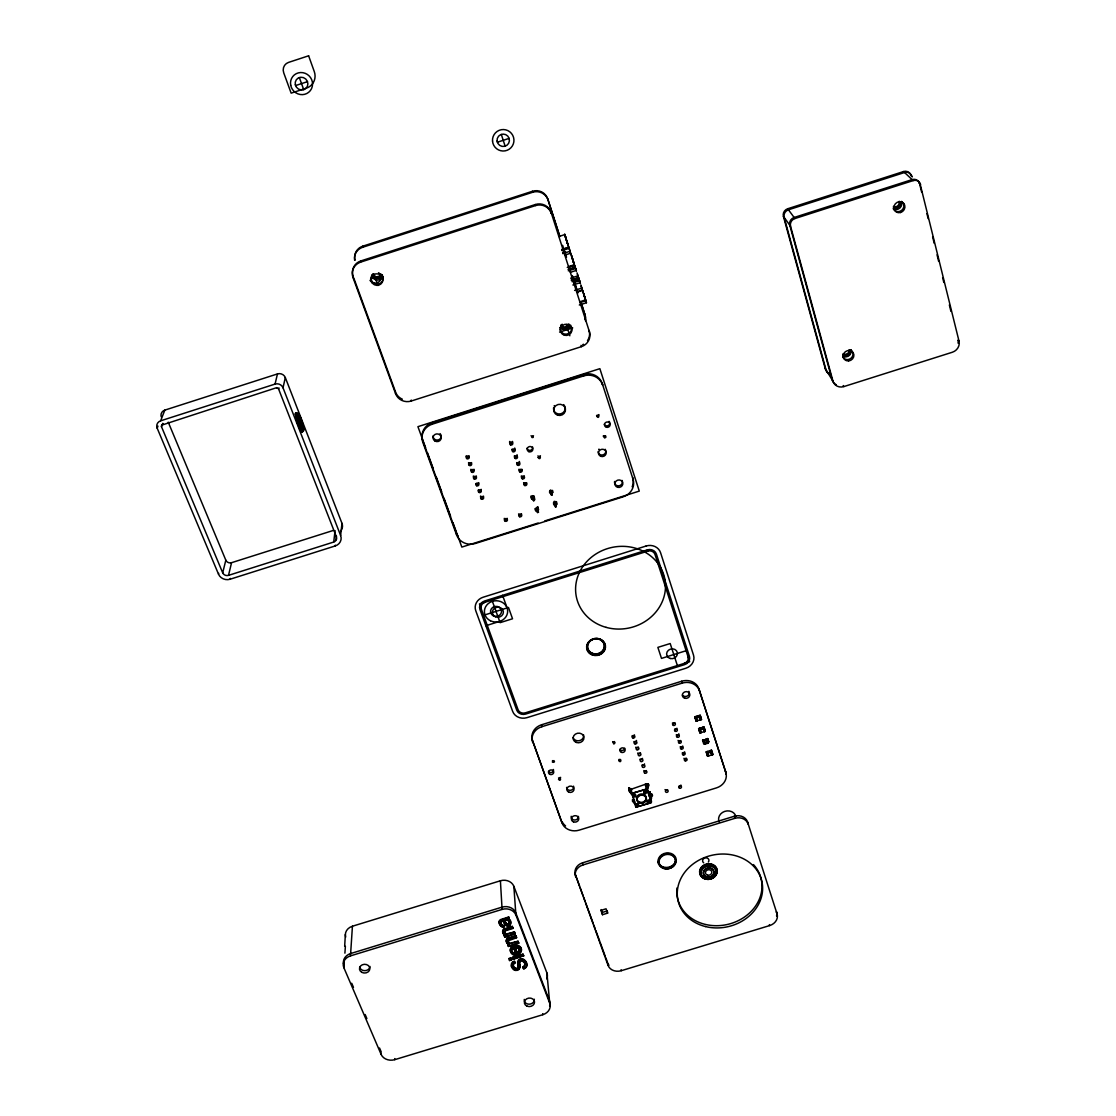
<?xml version="1.0" encoding="UTF-8"?>
<svg xmlns="http://www.w3.org/2000/svg" width="1116" height="1116" viewBox="0 0 1116 1116"><rect width="100%" height="100%" fill="white"/><g stroke="black" fill="none" stroke-linecap="round" stroke-linejoin="round"><path stroke-width="1.5" d="M650.14 792.974L650.781 798.763L651.493 798.163L650.475 794.132L651.019 795.764M630.456 789.5L645.69 784.185L650.377 797.131L650.475 794.257M422.811 442.313L422.825 440.792A15.108 14.243 1.4 0 1 432.241 422.699L583.403 374.516A15.122 14.382 -14 0 1 602.291 383.639L633.037 479.224A14.857 13.852 -14.1 0 1 623.146 496.829L475.346 543.478A14.829 13.727 -2.7 0 1 456.597 534.955L422.811 442.313A15.15 14.271 1.4 0 1 432.241 424.192L432.241 422.699M647.977 787.896L647.35 788.482L646.75 786.892L646.973 783.878L647.977 787.896L647.433 786.292M345.695 937.049A10.686 9.04 -0.8 0 1 352.433 926.224L500.4 880.775A10.672 9.151 -5.6 0 1 513.848 886.299L546.924 972.999L549.728 1003.214A10.7 8.942 -6.8 0 1 542.781 1014.709L394.771 1059.656L394.799 1058.568M298.99 418.988C301.125 430.12 303.413 423.201 298.99 418.988A9.068 1.521 71.6 0 0 295.642 414.734M587.504 340.603A12.262 11.802 -14.8 0 0 589.067 330.434L589.415 331.717A12.29 11.816 -14.8 0 1 581.338 346.685L411.218 401.035L411.246 400.058M554.415 504.432L554.945 503.469M394.771 1059.656A10.714 8.844 -2.6 0 1 381.142 1054.439L381.184 1053.365M517.88 967.739L517.95 967.056A18.177 15.317 -5.6 0 0 517.852 965.354L517.796 964.629M630.972 790.7L631.098 791.328C629.982 784.171 630.149 797.103 631.851 793.378L646.848 789.138L651.437 802.306L647.196 789.403M411.218 401.035A12.29 11.662 5.7 0 1 395.594 393.711L395.622 393.181M344.677 946.242L345.36 934.483M381.142 1054.439L343.868 967.712A10.951 9.207 -1 0 1 350.48 955.882L352.433 926.224M343.868 967.712L344.286 961.852M344.9 953.162L345.388 946.298M651.451 801.888L650.656 794.355M537.94 455.858L539.14 457.183L540.465 455.858M560.664 777.392L558.572 777.978M647.977 784.046L647.517 785.524L646.959 784.004M157.984 426.117L157.175 428.167L218.499 574.154A9.026 8.147 10.4 0 0 230.133 579.218L335.232 545.947A8.984 8.244 6.1 0 0 340.617 535.471L341.984 523.362L285.319 377.571A6.124 5.747 16.1 0 0 277.466 373.93L164.833 410.116A6.166 5.664 19.4 0 0 161.234 416.868M554.303 501.837L556.284 506.636L555.433 506.901L555.908 504.544L554.206 501.321M335.232 545.947L335.33 545.166M335.958 539.767L336.223 537.48M162.824 423.369L161.513 426.772L222.698 572.815A4.52 4.073 10.4 0 0 228.515 575.354L333.712 542.041A4.492 4.129 6.1 0 0 336.39 536.81L336.488 536.043M333.712 542.041L335.079 530.602M633.497 799.753L634.46 800.828M395.594 393.711L353.005 277.591A12.653 12.192 18.5 0 1 360.649 262.12L360.803 260.949L535.331 204.521A12.569 12.388 -15.5 0 1 551.123 212.459L589.415 331.717M354.623 260.265A12.318 11.885 20.1 0 1 362.616 247.292L362.756 246.19L532.444 191.268A12.22 12.067 -16.3 0 1 547.803 199.025L559.562 235.574M650.935 796.629L651.493 798.163M353.005 277.591L353.186 276.391A12.639 12.164 18.6 0 1 360.803 260.949M555.266 505.841L555.28 502.702M554.638 504.014L555.433 506.901M680.983 785.12L679.226 786.208M551.402 495.072L551.192 490.775L552.253 494.806L551.402 495.072L551.876 492.728M552.085 493.788L552.071 490.524M636.19 807.203L631.74 793.434M340.617 535.471L283.018 387.782L285.319 377.571M532.444 498.74L532.862 495.699M336.39 536.81L278.665 389.177L278.972 387.88M161.513 426.772A1.562 1.437 19 0 1 162.378 424.931L276.824 387.615M230.133 579.218L230.328 578.409M157.175 428.167A6.264 5.733 19 0 1 160.648 420.816L275.052 384.085L277.466 373.93M228.515 575.354L231.556 562.687L333.544 530.365M533.504 435.784C528.119 438.407 537.298 437.877 530.993 435.798M222.698 572.815L225.823 560.19L168.251 422.183M556.117 505.604L556.075 502.326L556.284 506.636M218.499 574.154L218.708 573.345M552.085 490.649L552.253 494.806M632.716 799.851L635.004 803.632M536.517 510.528C537.689 505.701 534.759 508.952 537.605 512.537L538.456 512.272L537.368 510.263M536.712 508.491L537.368 507.222M533.281 498.531L533.88 496.718L534.857 499.563M517.81 967.265L517.922 966.47A18.163 15.303 -5.6 0 0 517.824 964.782L517.754 964.043A16.907 14.257 -6.7 0 1 517.685 961.741C520.823 952.966 532.276 964.963 524.185 968.702C520.656 967.684 527.603 964.419 524.074 961.392C521.228 958.156 518.535 961.922 519.833 965.173A15.987 13.476 -5.7 0 1 519.889 967.712C519.121 971.283 513.695 971.366 512.314 968.2C508.938 965.507 515.104 960.764 513.374 961.504C506.971 965.41 517.419 974.505 519.791 967.14A15.987 13.462 -5.7 0 0 519.735 964.601M651.019 795.722L651.437 794.118M162.378 424.931L162.894 423.578M160.648 420.816L164.833 410.116M550.606 492.142L551.234 494.053M533.071 497.569L532.458 495.63M605.472 435.826L605.946 437.109L604.732 438.016L603.491 436.523L605.472 435.854L603.254 435.938M667.521 789.64L666.112 790.323L665.01 789.598M650.893 802.809L636.232 807.077L651.06 802.739L650.21 799.475M614.581 741.554L613.451 742.084L615.097 742.74L613.87 744.065L612.614 741.652M704.433 741.177L706.344 739.28M620.412 759.48L618.878 759.466M553.801 760.596C548.96 763.428 558.335 762.214 552.462 760.624M508.673 916.696A7.254 6.194 -5.7 0 1 506.204 917.784L501.544 919.263A8.551 7.282 -5.7 0 0 500.498 919.654C497.373 920.826 500.01 927.48 503.902 926.657C502.632 929.405 496.243 922.36 500.526 920.226A8.565 7.282 -5.7 0 1 501.586 919.835L506.245 918.384A7.254 6.194 -5.7 0 0 508.715 917.268L509.203 918.691A3.976 3.39 -5.8 0 1 508.045 919.375M522.79 967.544C529.863 963.694 517.447 956.3 519.833 965.173M517.126 952.38L519.414 950.79L519.568 948.614L516.624 947.079L519.819 949.953L517.168 952.952L514.643 945.95L517.168 952.952M645.257 784.185L646.248 789.082L631.907 793.35M649.875 797.87L650.251 797.173M523.516 968.967C531.872 965.968 521.367 953.413 517.782 962.313A16.907 14.257 -6.7 0 0 517.838 964.615M295.573 85.569L307.5 81.649M497.345 142.22L509.119 138.384M362.616 247.292L532.667 192.259A12.248 12.095 -16.3 0 1 548.054 200.029L559.827 236.648M512.914 927.856L505.464 930.228L504.488 932.209L505.674 930.716L512.955 928.428L512.342 926.392L505.576 928.456A8.189 6.947 -5.8 0 0 504.334 928.917M509.091 938.375L515.941 935.696L509.049 937.803A8.175 6.919 -5.9 0 0 507.933 938.221M516.499 937.161L516.541 937.733C502.144 943.494 508.254 939.016 516.499 937.161L515.941 935.696M360.649 262.12L535.568 205.567A12.597 12.402 -15.4 0 1 551.388 213.533L551.123 212.459M370.624 278.847L382.467 275.024M558.935 236.494L564.696 234.639L566.119 239.243L565.184 235.908L565.84 238.001M561.711 249.468L566.007 248.087M561.864 250.054L568.867 247.166L570.583 253.262L564.822 255.104M562.004 250.612L569.16 248.296L570.583 253.262M562.631 252.551L565.491 251.63M562.757 253.625L569.955 251.295M568.616 266.584L574.335 264.743L571.587 255.983L572.341 258.27M567.277 267.477L574.447 265.176L573.791 263.097M568.951 267.282L574.656 265.455L576.4 270.867M568.072 269.486L575.214 267.184M569.62 269.458L575.326 267.631M568.295 270.853L575.479 268.538L576.442 270.993M570.36 272.318L576.107 270.477L575.633 268.719L576.037 269.807M570.667 278.191L577.921 275.847L578.451 277.828L571.294 280.13M920.156 184.126L959.035 341.203A9.249 8.412 -37.2 0 1 952.367 352.238L843.863 386.582A9.151 8.44 -32.1 0 1 832.968 381.142L825.226 368.545L783.418 216.378A6.194 5.873 -42.8 0 1 787.687 208.762L903.542 171.543A6.291 5.831 -47.1 0 1 910.865 175.449L912.358 176.858M571.434 279.921L578.562 277.633L579.901 281.818L579.567 280.911L580.027 282.725L572.871 285.012M571.992 281.651L577.697 279.823M573.54 281.651L579.274 279.907M573.68 282.627L579.525 280.758L580.446 283.603M832.968 381.142L790.56 226.283A6.319 5.971 -42 0 1 794.927 218.541L913.167 180.597A6.417 5.943 -46.5 0 1 920.616 184.559M574.601 290.397L581.743 288.109L581.213 286.115L582.371 290.034L576.651 291.862M576.902 292.183L582.594 290.355L583.208 292.308M579.86 301.794L585.635 299.897L586.444 302.743L579.316 305.031M580.097 302.576L585.802 300.748L585.537 299.855M559.576 332.108L572.731 327.909M514.183 946.089C506.12 947.568 512.16 958.002 518.242 953.678A5.12 4.325 -6.1 0 0 521.298 948.656A5.12 4.325 -6.1 0 0 516.262 945.308M514.225 946.661C506.148 948.14 512.202 958.574 518.284 954.25A5.12 4.338 -6.1 0 0 521.339 949.242A5.12 4.338 -6.1 0 0 516.303 945.88M432.241 424.192L583.738 375.897A15.164 14.41 -14 0 1 602.654 385.034L602.291 383.639M532.89 498.88L533.574 497.527L534.369 500.456L533.518 500.721L532.737 497.82L533.518 500.721M550.76 493.23L551.611 492.951M536.977 510.696L537.675 509.37L538.456 512.272M554.805 505.074L555.656 504.795M538.121 523.027L461.829 547.091L452.943 522.693M544.748 520.935L639.287 491.096L599.864 368.671L417.928 426.675L425.642 447.823M483.591 615.293L508.491 607.495L512.537 618.766L500.121 622.658L491.933 600.073M485.865 625.727L499.661 621.403M686.089 650.74L661.495 658.398L657.868 647.378L670.2 643.541L677.37 665.541M541.567 724.772L681.709 681.234A13.992 12.443 -14.1 0 1 698.951 688.963L725.832 772.453A13.769 12.011 -14.1 0 1 716.402 787.91L579.148 830.151A13.713 11.941 -8.4 0 1 562.032 822.924L532.541 740.606A13.95 12.36 -7.4 0 1 541.567 724.772L541.79 726.725A13.978 12.388 -7.4 0 0 532.737 742.586M541.79 726.725L682.211 683.118A14.02 12.471 -14.1 0 1 699.481 690.846L725.832 772.453M696.175 721.285L695.77 719.778L696.83 719.443L697.235 720.95L696.161 721.243L694.822 716.849L700.164 715.23L701.057 717.979L699.983 718.313M695.938 716.695L699.146 715.705M695.212 718.341L700.597 716.835L701.49 719.597L700.43 719.918L699.537 717.17M696.789 719.304L695.728 719.625L694.836 716.89M700.039 718.453L701.099 718.132L701.504 719.639M697.179 720.769L700.402 719.82M703.345 728.901L704.238 731.636L705.312 731.357L703.973 726.948L698.63 728.553L699.035 730.073L700.109 729.752L699.69 728.232M699.76 728.413L702.94 727.423M700.597 731.008L699.537 731.329L698.644 728.595M703.791 730.017L704.852 729.683L703.833 730.157L704.252 731.678M702.815 740.48L703.512 740.271L704.88 744.149L707.99 743.2L706.958 739.197L707.642 738.945M702.717 740.773L707.516 738.583M707.112 739.768L707.209 739.782M703.54 740.466L703.931 741.247L707.042 740.285L706.986 739.406M704.224 742.447L703.791 743.591M704.363 743.005L703.624 742.977M703.666 743.675L708.618 741.484L703.652 743.633L702.536 740.117M711.799 754.932L711.366 753.342L712.385 752.909L711.52 750.203L706.205 751.807L706.623 753.342L711.966 751.863L712.845 754.569L711.799 754.932L710.906 752.184M708.158 754.221L707.112 754.542L706.219 751.835M711.38 753.384L712.44 753.063L712.859 754.597L707.544 756.202L706.665 753.495M708.618 755.909L707.572 756.243L707.153 754.695L708.2 754.36L708.618 755.909L707.725 753.16M650.168 791.704L649.707 793.35L649.107 791.663M582.552 862.835L734.286 816.256A10.881 9.388 -14.4 0 1 747.581 822.018L777.071 913.92A10.672 9.012 -14.3 0 1 769.635 925.582L621.249 970.711A10.63 8.942 -9.4 0 1 608.053 965.354L575.438 874.818A10.839 9.319 -8.6 0 1 582.552 862.835L582.831 864.998A10.853 9.333 -8.6 0 0 575.703 876.995M582.831 864.998L734.858 818.335A10.895 9.388 -14.4 0 1 748.18 824.096L747.581 822.018M512.342 926.392L505.478 929.07A8.189 6.947 -5.8 0 0 504.362 929.488M350.48 955.882L502.102 909.414A10.937 9.319 -5.7 0 1 515.899 915.022L549.728 1003.214M504.139 920.142L504.781 919.947A4.729 4.032 -5.8 0 1 506.622 919.612C511.993 920.867 507.585 926.991 505.743 922.36C506.915 927.815 512.607 921.021 506.776 920.226A4.743 4.032 -5.8 0 0 504.837 920.547L504.139 920.142A15.01 12.764 -5.3 0 1 505.701 922.374M504.293 935.836L505.729 934.817L504.293 935.836L504.809 937.161L515.104 934.008L514.504 931.972L506.329 933.966A1.786 1.521 -5.8 0 1 505.925 933.841L504.516 932.209L505.966 934.399A1.786 1.521 -5.8 0 0 506.357 934.538L514.504 931.972M504.809 937.161L515.062 933.45M602.5 914.702L602.18 912.483L607.285 910.921L607.62 913.139L602.5 914.702L600.924 910.377L606.058 908.801L607.62 913.139M518.075 941.262L509.956 943.829A1.786 1.507 -5.9 0 1 509.566 943.69L508.059 941.22L509.524 943.118A1.786 1.507 -5.9 0 0 509.928 943.257L518.075 941.262L518.689 943.299L508.408 946.438L507.864 944.555L509.315 944.108L507.892 945.126M508.408 946.438L518.647 942.727M508.91 958.505L510.919 957.891L511.519 959.927L509.524 960.527L508.952 959.076L510.919 957.891M512.816 957.305L523.055 954.18L523.627 955.645L513.416 959.342L512.816 957.305L513.416 959.342M512.858 957.891L523.055 954.18M511.477 959.342L509.524 960.527M513.374 958.77L523.627 955.645M634.39 802.055L633.693 801.999L634.167 803.464M502.479 921.216L502.451 920.658A2.274 1.939 -5.6 0 0 500.889 921.523A3.348 2.846 -5.7 0 0 503.86 925.331M646.415 788.914C649.568 790.519 644.378 782.804 647.168 784.157M636.287 807.091L635.646 806.659M538.442 509.203L537.94 508.491M504.488 923.685L504.725 923.574A9.542 8.119 -6 0 0 505.13 924.201C512.467 929.726 510.598 918.621 508.91 919.333C514.169 922.053 508.408 929.405 505.157 924.759A9.542 8.133 -6 0 1 504.767 924.146L504.488 923.685A19.125 16.238 -5.1 0 0 502.842 921.105M550.816 491.361L551.848 492.63M556.075 502.326L555.182 501.614L556.717 504.167M532.681 496.815L533.56 497.513M531.844 497.08L532.75 497.848M532.458 498.894L533.392 499.689M536.768 508.603L537.661 509.342M537.605 512.537L535.889 508.701M552.699 492.365L551.764 491.626M919.068 183.122L919.556 183.568A6.403 5.929 -46.6 0 0 912.121 179.606L794.146 217.467A6.305 5.957 -42.1 0 0 789.779 225.209L832.118 379.775A9.123 8.426 -32.1 0 0 836.233 384.741M903.542 171.543L913.167 180.597M554.959 503.721L554.582 501.544M536.782 509.594L537.466 511.505M649.163 791.76L650.084 792.737M629.452 788.022L630.428 789.11M628.671 788.273L631.447 793.378L630.094 791.704M958.072 340.073L959.035 341.203M633.623 801.902L633.149 799.516M630.135 790.839L630.624 793.253M787.687 208.762L794.927 218.541M783.418 216.378L790.56 226.283M596.558 415.417L598.134 415.905L598.929 414.566M843.208 385.55L843.863 386.582M506.79 942.867L506.901 943.076A3.934 3.334 -5.9 0 0 509.356 944.68M503.149 933.018L503.26 933.213A3.934 3.348 -5.8 0 0 505.715 934.831M522.748 966.958L523.474 968.381M514.364 961.057L515.118 963.094L514.406 961.629M351.721 983.252L353.479 987.353M365.155 1014.528L366.885 1018.573M379.524 1047.994L381.24 1051.983M574.391 265.036L572.843 259.847M573.736 262.944L573.038 260.502M504.265 935.278L504.767 936.589M507.864 944.555L508.366 945.866M510.947 958.463L511.519 959.927M515.648 952.687A3.139 2.651 -6.1 0 1 511.881 948.977A3.934 3.334 -6.1 0 1 513.82 947.972L515.704 953.301A3.139 2.651 -6.1 0 1 511.923 949.563M515.704 953.301L513.806 947.93M508.603 917.143L509.203 918.691M512.384 926.95L512.955 928.428M514.546 932.544L515.104 934.008M515.983 936.268L516.541 937.733M518.117 941.834L518.689 943.299M523.111 954.752L523.669 956.217M582.636 290.439L584.142 295.517M583.25 292.504L583.361 292.88M585.272 298.962L585.593 299.744L585.175 298.321M575.438 874.818L579.553 886.062M580.055 887.457L583.124 895.841M583.64 897.236L585.161 901.407M585.677 902.802L593.266 923.532M593.768 924.913L595.274 929.028M595.777 930.409L599.78 941.346M600.282 942.713L605.249 956.3M605.751 957.654L607.732 963.066M353.73 277.884L395.664 392.288M568.142 245.478L568.811 247.585L566.733 240.624M532.541 740.606L562.032 822.924M427.428 452.705L433.357 468.985M436.328 477.118L441.657 491.765M444.042 498.28L450.557 516.178M422.825 440.792L455.956 531.662M373.888 274.145L378.003 285.529M299.339 77.534L303.733 89.671M601.133 909.596L602.18 912.483M502.577 595.33L507.096 607.927M537.368 507.152L537.982 509.077L537.717 506.873M536.503 507.515L537.396 510.444M532.471 498.922L532.43 495.727L534.369 500.456M631.586 792.765L633.093 797.089M633.916 799.237L634.627 801.553M629.41 787.798L630.01 789.626M629.577 789.249L630.191 790.951M628.629 788.049L629.229 789.863M571.629 256.108L572.09 257.503M583.529 293.536L585.119 298.614M555.14 501.544L555.81 503.442L555.475 501.586M550.314 490.077L550.941 491.919M649.679 794.494L650.223 796.085M567.081 242.242L568.142 245.422L566.844 240.958M565.254 236.006L566.175 238.824M585.091 298.46L583.78 294.373M573.485 262.232L573.247 261.172M565.003 235.127L564.626 234.011L565.128 236.104M565.101 235.42L564.71 234.695M567.542 243.246L568.016 245.004L567.5 243.33M501.307 134.408L505.157 146.196M585.091 298.07L584.868 297.832M575.926 269.416L576.205 270.337M583.501 293.299L583.835 294.554M708.855 742.028L707.921 739.113M708.646 742.14L707.656 738.541L702.857 740.731M707.042 739.127L707.921 741.959M707.042 740.285L707.99 743.2M703.931 741.247L704.88 744.149M697.221 720.908L695.882 716.514M700.15 729.892L701.043 732.626M702.675 740.075L702.982 741.094M566.244 324.728L569.857 335.79M565.575 236.899L565.589 237.192M565.686 237.345L566.021 238.364M584.603 296.8L584.979 297.693M584.561 296.828L584.212 295.824M567.444 243.455L566.97 241.907M572.996 260.712L573.261 261.604M564.668 251.477L566.523 257.238M573.889 280.144L575.256 284.413M575.716 285.836L578.004 292.936M581.631 304.25L585.119 315.326A11.955 11.537 -15.1 0 1 585.468 320.78M562.631 245.353L564.026 249.691M564.487 251.142L566.342 256.917M572.341 275.582L573.261 278.456M573.722 279.879L576.023 287.007M581.492 304.04L585.119 315.326M574.335 264.743L570.918 253.904L572.787 259.679M583.891 294.275L584.519 296.228M566.091 238.475L566.37 239.48M572.313 258.117L572.508 258.814M581.743 288.109L582.371 290.034M585.802 300.748L586.444 302.743M566.816 241.419L566.593 240.805M572.996 260.809L572.745 259.484M584.156 295.154L584.31 296.033M566.747 241.279L566.175 239.047M566.286 239.117L566.551 240.61M566.37 240.107L566.091 239.243M566.077 238.768L566.272 239.466M572.438 259.038L572.703 259.833M580.92 284.999L581.213 285.933M577.028 272.848L578.451 277.828M566.035 239.033L566.314 239.828M566.217 239.521L565.673 237.875M577.516 274.424L577.921 275.805M583.082 292.197L582.859 291.443M777.071 913.92L776.429 911.716A10.644 8.998 -14.3 0 1 776.555 915.999M769.37 924.606L769.635 925.582M698.951 688.963L699.481 690.846M734.286 816.256L734.858 818.335M711.492 750.161L711.924 751.71M710.487 750.636L710.878 752.072L710.446 750.496M703.945 726.907L704.363 728.427L703.303 728.762L702.885 727.241M700.15 715.189L700.555 716.695M700.011 718.411L700.443 719.96M699.076 715.523L699.509 717.072M707.265 751.473L707.697 753.063M633.037 479.224L632.619 477.662A14.829 13.824 -14.1 0 1 632.172 486.827M578.562 277.633L579.399 280.786M574.656 265.455L575.479 268.538M681.709 681.234L682.211 683.118M547.803 199.025L548.054 200.029M919.961 185.242L921.621 191.966M926.936 213.658L928.163 218.624M932.613 236.801L934.232 243.372M937.049 254.839L938.654 261.367M942.629 277.605L943.829 282.46M949.353 304.961L950.916 311.35M581.018 345.36L581.338 346.685M583.403 374.516L583.738 375.897M516.666 947.651L516.303 946.075M532.444 191.268L532.667 192.259M535.331 204.521L535.568 205.567M504.223 927.187L503.902 925.68M635.018 803.394L635.646 806.756M633.972 799.349L634.474 802.027A1.507 1.311 -10.8 0 1 632.563 801.344A1.507 1.311 -10.8 0 1 633.316 799.6M631.014 788.58L631.935 793.49M621.096 969.706L621.249 970.711M607.815 963.638L608.053 965.354M542.697 1013.663L542.781 1014.709M513.848 886.299L515.899 915.022M500.4 880.775L502.102 909.414M456.597 534.955L456.556 533.281A14.801 13.699 -2.7 0 0 457.951 536.057M703.694 862.808A3.181 2.734 -12.9 0 1 703.303 859.027A3.181 2.734 -12.9 0 1 707.67 858.302A3.181 2.734 -12.9 0 1 708.353 862.04M701.42 874.065A7.491 6.417 -12.9 0 1 706.33 865.235A7.491 6.417 -12.9 0 1 715.677 869.699M608.973 965.27A10.602 8.928 -9.4 0 1 608.053 963.819M753.453 864.579A42.91 36.563 -13.1 0 1 730.994 923.518A42.91 36.563 -13.1 0 1 676.98 887.959M675.836 860.562A9.193 7.91 -11.6 0 1 666.866 867.453A9.193 7.91 -11.6 0 1 657.882 861.524M719.304 822.143A8.816 7.617 -14.1 0 1 724.647 811.416A8.816 7.617 -14.1 0 1 735.876 816.48M725.26 770.445A13.741 11.997 -14.1 0 1 725.763 773.988M565.575 825.896A13.685 11.913 -8.4 0 1 562.129 821.655M578.479 816.396A3.697 3.222 -8.4 0 1 574.614 820.023A3.697 3.222 -8.4 0 1 571.197 816.298M634.46 799.712A1.507 1.311 -10.8 0 1 632.423 799.628M631.126 791.663A1.521 1.325 -10.7 0 1 629.075 791.23A1.521 1.325 -10.7 0 1 629.675 789.403A1.521 1.325 -10.7 0 1 631.726 789.835M573.568 786.166A3.585 3.139 -8.3 0 1 570.736 790.295A3.585 3.139 -8.3 0 1 566.593 787.394M651.87 794.034A1.507 1.311 -11.5 0 1 649.428 794.383A1.507 1.311 -11.5 0 1 650.028 792.248M648.256 783.962A1.507 1.325 -11.4 0 1 646.736 784.534M646.331 770.556A1.395 1.228 -11.5 0 1 643.834 770.598M644.476 763.86A1.409 1.228 -11.4 0 1 641.993 764.99M642.509 758.364A1.409 1.242 -11.4 0 1 639.998 759.145M686.34 758.322A1.409 1.228 -13.2 0 1 683.996 758.294M684.666 751.891A1.409 1.228 -13.2 0 1 682.364 752.77M682.727 746.018A1.409 1.242 -13.2 0 1 680.216 746.716M553.383 769.468A2.637 2.316 -7.5 0 1 551.848 772.356A2.637 2.316 -7.5 0 1 548.514 771.309M624.737 748.222A2.637 2.33 -10.7 0 1 619.826 749.408M583.529 734.719A5.427 4.813 -8.8 0 1 579.678 740.592A5.427 4.813 -8.8 0 1 573.08 737.592M640.458 752.77A1.409 1.242 -11.4 0 1 637.808 752.979M638.338 747.134A1.409 1.242 -11.3 0 1 635.841 747.176M636.483 740.466A1.409 1.242 -11.3 0 1 634.041 741.568M634.474 734.9A1.409 1.256 -11.3 0 1 632.242 735.835M680.662 740.48A1.409 1.242 -13.2 0 1 678.054 740.438M678.807 733.784A1.409 1.242 -13.2 0 1 676.254 734.858M676.882 728.232A1.409 1.242 -13.2 0 1 674.636 729.25M674.831 722.652A1.409 1.256 -13.2 0 1 672.39 723.07M688.893 691.334A3.78 3.362 -14.1 0 1 687.484 695.924A3.78 3.362 -14.1 0 1 682.42 695.073M549.602 1005.948A10.686 8.928 -6.8 0 0 549.504 1000.843L515.731 912.762A10.923 9.305 -5.7 0 0 501.977 907.155L350.633 953.552A10.937 9.193 -1 0 0 344.035 965.354M369.968 966.428A5.189 4.352 -1.3 0 1 365.113 970.655A5.189 4.352 -1.3 0 1 359.673 967.042M534.313 999.225A5.078 4.255 -6.5 0 1 529.179 1004.191A5.078 4.255 -6.5 0 1 524.269 999.406M515.048 967.907A4.115 3.474 -6.1 0 1 514.839 962.257M517.908 967.293A1.883 1.59 -6.1 0 1 514.964 968.032M515.09 968.479A4.115 3.474 -6.2 0 1 514.881 962.829M517.95 967.879A1.883 1.59 -6.1 0 1 515.006 968.618M512.063 949.604A3.948 3.334 -6.1 0 1 513.862 948.544M509.315 944.108A3.934 3.334 -5.9 0 1 506.845 942.504L506.762 942.295A3.753 3.181 -5.9 0 1 507.78 938.04M506.831 942.853A3.753 3.181 -5.9 0 1 507.808 938.612M507.975 938.793A8.175 6.919 -5.9 0 1 509.091 938.389M503.19 932.99A3.753 3.195 -5.8 0 1 504.167 928.735M505.757 935.403A3.934 3.348 -5.8 0 1 503.274 933.785L503.19 933.576A3.767 3.195 -5.8 0 1 504.209 929.307M509.175 918.147A3.976 3.39 -5.8 0 1 508.003 918.817M502.814 920.533A19.111 16.238 -5.1 0 1 504.348 923.03M502.353 921.314A2.274 1.939 -5.6 0 0 500.931 922.095A3.348 2.846 -5.7 0 0 503.888 925.903M504.209 920.686A15.024 12.764 -5.3 0 1 505.729 922.932M546.924 972.999A10.449 8.788 -6.8 0 1 546.687 978.885M688.07 656.85A5.719 5.134 -14.5 0 1 684.192 663.42M481.303 609.029A5.831 5.315 -4.2 0 1 485.014 602.249M583.529 344.258A12.262 11.802 -14.8 0 1 582.719 344.677M402.332 399.179A12.276 11.648 5.8 0 1 395.999 393.097M382.132 276.894A5.929 5.719 17.3 0 1 379.9 278.47M375.771 278.568A5.929 5.719 17.3 0 1 372.716 276.294M569.83 325.258A5.775 5.58 -13.6 0 1 560.804 327.169M584.798 314.112A11.927 11.509 -15.1 0 1 585.147 319.539M355.014 260.223A12.29 11.857 20.2 0 1 362.756 246.19M275.052 384.085A6.222 5.817 15.7 0 1 283.018 387.782M341.984 523.362A8.858 8.147 6.4 0 1 340.729 531.007M231.556 562.687A4.45 4.032 10.6 0 1 225.823 560.19M276.684 388.256A1.562 1.451 15.7 0 1 278.665 389.177M301.836 426.256A9.374 1.562 71.6 0 1 300.344 429.451A9.374 1.562 71.6 0 1 295.838 415.473A9.374 1.562 71.6 0 1 299.409 418.737M300.86 422.755A9.374 1.562 71.6 0 1 301.125 423.648M300.706 421.834A10.281 1.716 71.6 0 1 301.585 431.794A10.281 1.716 71.6 0 1 295.74 416.38A10.281 1.716 71.6 0 1 299.102 417.579M301.892 428.418A9.068 1.521 71.6 0 1 299.493 428.293M301.92 427.456A9.974 1.674 71.6 0 1 299.562 428.865M295.308 414.357A9.974 1.674 71.6 0 1 295.67 413.101M296.27 413.352A9.974 1.674 71.6 0 1 298.809 417.803M300.678 422.866A9.974 1.674 71.6 0 1 300.971 423.815M380.695 273.852A5.985 5.761 16.8 0 1 381.56 282.278A5.985 5.761 16.8 0 1 372.842 282.376A5.985 5.761 16.8 0 1 373.149 273.936M378.491 272.792A5.985 5.761 16.8 0 1 379.077 272.974M571.253 326.291A5.831 5.622 -13.5 0 1 566.523 334.13A5.831 5.622 -13.5 0 1 560.148 327.672M560.72 326.025A5.831 5.622 -13.5 0 1 562.213 324.226M568.504 324.254A4.101 3.962 -13.6 0 1 561.236 325.272M569.034 324.142A4.115 3.976 -13.5 0 1 560.93 325.258M381.365 275.052A4.213 4.059 17.3 0 1 373.469 273.936M381.616 275.136A4.227 4.073 17.2 0 1 376.943 278.442A4.227 4.073 17.2 0 1 373.274 273.964M383.039 276.447A5.943 5.733 17.2 0 1 371.614 275.192M570.625 325.147A5.789 5.58 -13.5 0 1 560.106 327.434M622.086 480.424A4.004 3.739 -14.1 0 1 618.934 485.823A4.004 3.739 -14.1 0 1 614.567 481.484M556.466 501.6A1.632 1.521 -9 0 1 555.559 503.595A1.632 1.521 -9 0 1 553.452 502.786M552.573 490.44A1.632 1.521 -8.7 0 1 549.658 491.361M605.193 449.288A3.878 3.641 -13.5 0 1 603.1 454.854A3.878 3.641 -13.5 0 1 598.092 451.548M598.678 449.539A3.878 3.641 -13.5 0 1 598.999 449.106M538.052 507.194A1.632 1.521 -7.5 0 1 537.354 509.328A1.632 1.521 -7.5 0 1 535.136 508.561M521.549 513.932A1.507 1.395 -6.3 0 1 518.563 513.96M534.201 496.034A1.632 1.521 -7.3 0 1 532.569 497.722A1.632 1.521 -7.3 0 1 530.965 496.048M507.264 518.354A1.507 1.395 -5.2 0 1 505.757 519.707A1.507 1.395 -5.2 0 1 504.265 518.368M526.64 482.67A1.507 1.409 -6.7 0 1 525.12 484.037A1.507 1.409 -6.7 0 1 523.613 482.684M524.325 475.96A1.521 1.423 -6.5 0 1 522.79 477.327A1.521 1.423 -6.5 0 1 521.298 475.974M521.981 469.32A1.521 1.423 -6.3 0 1 520.419 470.603A1.521 1.423 -6.3 0 1 518.968 469.236M483.535 496.118A1.507 1.409 -3.3 0 1 481.973 497.68A1.507 1.409 -3.3 0 1 480.55 496.034M481.135 489.324A1.521 1.409 -3 0 1 480.02 490.956A1.521 1.409 -3 0 1 478.22 490.036M478.75 482.614A1.521 1.423 -2.8 0 1 475.96 483.619M609.071 421.346A2.846 2.692 -14.7 0 1 608.415 425.461A2.846 2.692 -14.7 0 1 604.286 424.247M532.597 447A2.846 2.678 -7.2 0 1 530.407 450.292A2.846 2.678 -7.2 0 1 527.031 448.172M563.706 404.606A5.887 5.58 -10.5 0 1 561.111 413.729A5.887 5.58 -10.5 0 1 553.522 407.856M554.136 405.945A5.887 5.58 -10.5 0 1 554.345 405.596M519.651 462.568A1.521 1.423 -6.1 0 1 516.638 462.596M519.261 461.452A1.521 1.423 -6.1 0 1 519.512 461.787M517.294 455.9A1.521 1.437 -5.9 0 1 514.309 455.914M516.987 454.756A1.521 1.437 -5.9 0 1 517.28 455.3M514.713 448.046A1.521 1.437 -5.7 0 1 514.071 450.166A1.521 1.437 -5.7 0 1 511.979 449.232M512.467 441.406A1.521 1.437 -5.5 0 1 511.086 443.498A1.521 1.437 -5.5 0 1 509.733 441.42M476.379 476.002A1.521 1.423 -2.5 0 1 474.872 477.578A1.521 1.423 -2.5 0 1 473.351 476.016M473.979 469.25A1.521 1.423 -2.3 0 1 472.459 470.84A1.521 1.423 -2.3 0 1 470.952 469.264M471.58 462.596A1.521 1.437 -2 0 1 470.059 464.075A1.521 1.437 -2 0 1 468.539 462.61M469.166 455.914A1.521 1.437 -1.7 0 1 467.646 457.295A1.521 1.437 -1.7 0 1 466.111 455.928M440.095 433.608A4.087 3.85 1.4 0 1 438.435 439.885A4.087 3.85 1.4 0 1 433.064 435.84M379.9 274.118A5.985 5.761 17.1 0 1 378.38 282.278A5.985 5.761 17.1 0 1 369.996 280.353M849.15 349.922A3.794 3.515 -33.9 0 1 843.264 353.8M849.374 349.74A3.808 3.529 -33.8 0 1 848.383 354.944A3.808 3.529 -33.8 0 1 843.138 354.107M898.98 201.55A3.948 3.669 -45.2 0 1 893.4 206.46A3.962 3.669 -45.2 0 0 898.757 206.906A3.962 3.669 -45.2 0 0 899.259 201.368M901.393 201.466A5.706 5.287 -45.2 0 1 893.539 208.999M901.742 201.508A5.733 5.315 -45 0 1 901.84 210.199A5.733 5.315 -45 0 1 893.372 208.804M850.95 349.671A5.482 5.078 -33.8 0 1 843.166 356.409M850.866 349.978A5.51 5.092 -33.7 0 1 851.243 358.013A5.51 5.092 -33.7 0 1 842.998 357.343M830.095 374.781A8.984 8.328 -32.5 0 1 826.035 369.87L784.171 217.411A6.208 5.873 -42.7 0 1 788.454 209.794L904.56 172.506A6.305 5.845 -47.1 0 1 911.884 176.412M958.072 340.673A9.235 8.398 -37.3 0 1 958.058 343.156M830.081 373.804A8.97 8.3 -32.5 0 1 825.226 368.545M903.932 204.186A9.486 8.802 -45.2 0 1 903.667 205.107M900.528 202.526A5.692 5.273 -45.2 0 1 893.232 208.022M850.085 349.796A5.468 5.064 -33.9 0 1 843.026 355.028M538.163 457.476C540.618 461.564 541.483 453.473 538.163 457.476M558.572 779.331C560.86 782.874 561.515 775.801 558.572 779.261M596.753 416.212C599.348 420.355 599.627 412.167 596.753 416.212M618.906 760.68C621.138 764.223 621.891 757.164 618.906 760.61M633.204 795.192C636.664 798.889 634.837 791.621 633.497 796.545C637.362 799.195 635.897 791.077 633.218 795.108M636.497 805.013C638.924 807.607 640.458 803.646 636.497 805.013M636.357 804.329C638.464 805.013 639.873 801.874 636.357 804.329M643.751 791.942C646.471 796.113 647.001 787.77 643.751 791.942M643.89 792.625C646.415 796.838 647.406 788.538 643.89 792.625M647.029 801.776C649.568 805.794 650.712 797.884 647.085 801.511C651.228 804.469 648.005 796.573 647.113 801.818M308.616 55.8L288.556 62.398A8.426 8.049 48.2 0 0 283.715 72.805L291.15 93.144L306.495 88.108A13.434 12.876 48 0 0 314.28 71.55L308.616 55.8M646.108 546.017L483.172 597.213A11.662 10.63 -4.2 0 0 475.765 610.759L512.676 711.422A11.397 10.17 -6.4 0 0 527.003 717.644L685.768 668.275A11.439 10.253 -14.5 0 0 693.524 655.148L660.588 552.741A11.704 10.728 -14.6 0 0 646.108 546.017M647.35 549.867L484.553 600.994A7.296 6.64 -4.2 0 0 479.922 609.462L516.736 710.167A7.128 6.361 -6.4 0 0 525.692 714.059L684.582 664.634A7.156 6.403 -14.5 0 0 689.437 656.417L656.403 554.066A7.31 6.71 -14.6 0 0 647.35 549.867M647.768 551.137L479.462 603.993L518.089 709.734A5.706 5.092 -6.4 0 0 525.259 712.859L689.646 661.718L655.008 554.499A5.845 5.371 -14.6 0 0 647.768 551.137M704.405 728.581L699.076 730.227L699.969 732.961L705.298 731.315L704.405 728.581M700.653 731.147L699.579 731.482L699.997 733.003L701.057 732.668L700.625 731.106M666.015 790.323L665.917 790.295A1.395 1.214 -12.2 0 0 666.252 792.318A1.395 1.214 -12.2 0 0 668.135 790.923A1.395 1.214 -12.2 0 0 665.903 790.24M706.177 878.711A7.505 6.417 -12.9 0 0 715.97 870.843A7.505 6.417 -12.9 0 0 703.791 867.857A7.505 6.417 -12.9 0 0 706.177 878.711M706.874 876.939A5.357 4.59 -12.9 0 0 713.877 871.317A5.357 4.59 -12.9 0 0 705.173 869.183A5.357 4.59 -12.9 0 0 706.874 876.939M705.996 879.157A8.035 6.877 -12.9 0 0 716.486 870.731A8.035 6.877 -12.9 0 0 703.443 867.523A8.035 6.877 -12.9 0 0 705.996 879.157M706.944 877.218A5.357 4.59 -12.9 0 0 713.947 871.596A5.357 4.59 -12.9 0 0 705.242 869.462A5.357 4.59 -12.9 0 0 706.944 877.218M705.828 878.445A8.035 6.877 -12.9 0 0 716.305 870.02A8.035 6.877 -12.9 0 0 703.275 866.811A8.035 6.877 -12.9 0 0 705.828 878.445M705.549 879.115A8.844 7.561 -12.9 0 0 717.1 869.838A8.844 7.561 -12.9 0 0 702.745 866.309A8.844 7.561 -12.9 0 0 705.549 879.115M705.452 878.683A8.83 7.561 -12.9 0 0 716.988 869.406A8.83 7.561 -12.9 0 0 702.648 865.89A8.83 7.561 -12.9 0 0 705.452 878.683M707.586 875.153A3.222 2.748 -12.9 0 0 711.785 871.777A3.222 2.748 -12.9 0 0 706.554 870.508A3.222 2.748 -12.9 0 0 707.586 875.153M705.438 926.545A42.994 36.605 -13.1 0 0 761.963 881.905A42.994 36.605 -13.1 0 0 692.436 864.482A42.994 36.605 -13.1 0 0 705.438 926.545M663.867 868.443A8.398 7.226 -11.6 0 0 675.612 860.492A8.398 7.226 -11.6 0 0 662.416 856.014A8.398 7.226 -11.6 0 0 663.867 868.443M663.378 868.304A9.207 7.91 -11.6 0 0 676.254 859.585A9.207 7.91 -11.6 0 0 661.788 854.675A9.207 7.91 -11.6 0 0 663.378 868.304M663.713 867.648A8.398 7.212 -11.6 0 0 675.445 859.697A8.398 7.212 -11.6 0 0 662.262 855.219A8.398 7.212 -11.6 0 0 663.713 867.648M573.526 821.878A3.697 3.222 -8.4 0 0 578.772 818.488A3.697 3.222 -8.4 0 0 572.968 816.326A3.697 3.222 -8.4 0 0 573.526 821.878M568.923 792.179A3.585 3.139 -8.3 0 0 574.001 788.873A3.585 3.139 -8.3 0 0 568.379 786.752A3.585 3.139 -8.3 0 0 568.923 792.179M650.419 796.782A1.507 1.325 -11.5 0 0 652.469 795.262A1.507 1.325 -11.5 0 0 650.042 794.522A1.507 1.325 -11.5 0 0 650.419 796.782M646.917 786.529A1.521 1.325 -11.4 0 0 648.968 785.008A1.521 1.325 -11.4 0 0 646.541 784.269A1.521 1.325 -11.4 0 0 646.917 786.529M679.574 788.217A1.395 1.214 -12.7 0 0 681.471 786.808A1.395 1.214 -12.7 0 0 679.239 786.124A1.395 1.214 -12.7 0 0 679.574 788.217M645.006 773.221A1.409 1.228 -11.5 0 0 646.903 771.812A1.409 1.228 -11.5 0 0 644.657 771.114A1.409 1.228 -11.5 0 0 645.006 773.221M643.011 767.389A1.409 1.228 -11.4 0 0 644.909 765.967A1.409 1.228 -11.4 0 0 642.649 765.269A1.409 1.228 -11.4 0 0 643.011 767.389M641.003 761.53A1.409 1.242 -11.4 0 0 642.914 760.108A1.409 1.242 -11.4 0 0 640.654 759.41A1.409 1.242 -11.4 0 0 641.003 761.53M685.196 760.819A1.409 1.228 -13.2 0 0 687.093 759.396A1.409 1.228 -13.2 0 0 684.861 758.713A1.409 1.228 -13.2 0 0 685.196 760.819M683.243 754.96A1.409 1.242 -13.2 0 0 685.154 753.537A1.409 1.242 -13.2 0 0 682.908 752.84A1.409 1.242 -13.2 0 0 683.243 754.96M681.304 749.073A1.409 1.242 -13.2 0 0 683.215 747.65A1.409 1.242 -13.2 0 0 680.969 746.953A1.409 1.242 -13.2 0 0 681.304 749.073M550.007 774.406A2.637 2.316 -7.5 0 0 553.731 771.979A2.637 2.316 -7.5 0 0 549.588 770.417A2.637 2.316 -7.5 0 0 550.007 774.406M621.542 752.393A2.637 2.33 -10.7 0 0 625.1 749.715A2.637 2.33 -10.7 0 0 620.859 748.418A2.637 2.33 -10.7 0 0 621.542 752.393M576.247 742.419A5.441 4.813 -8.8 0 0 583.947 737.369A5.441 4.813 -8.8 0 0 575.424 734.105A5.441 4.813 -8.8 0 0 576.247 742.419M639.008 755.658A1.409 1.242 -11.4 0 0 640.905 754.235A1.409 1.242 -11.4 0 0 638.645 753.537A1.409 1.242 -11.4 0 0 639.008 755.658M636.999 749.771A1.409 1.242 -11.3 0 0 638.896 748.348A1.409 1.242 -11.3 0 0 636.636 747.65A1.409 1.242 -11.3 0 0 636.999 749.771M634.976 743.87A1.409 1.242 -11.3 0 0 636.887 742.433A1.409 1.242 -11.3 0 0 634.613 741.735A1.409 1.242 -11.3 0 0 634.976 743.87M632.953 737.955A1.409 1.256 -11.3 0 0 634.865 736.518A1.409 1.256 -11.3 0 0 632.591 735.821A1.409 1.256 -11.3 0 0 632.953 737.955M679.351 743.186A1.409 1.242 -13.2 0 0 681.262 741.749A1.409 1.242 -13.2 0 0 679.016 741.052A1.409 1.242 -13.2 0 0 679.351 743.186M677.398 737.271A1.409 1.242 -13.2 0 0 679.309 735.849A1.409 1.242 -13.2 0 0 677.049 735.137A1.409 1.242 -13.2 0 0 677.398 737.271M675.431 731.357A1.409 1.256 -13.2 0 0 677.342 729.92A1.409 1.256 -13.2 0 0 675.082 729.208A1.409 1.256 -13.2 0 0 675.431 731.357M673.464 725.414A1.423 1.256 -13.2 0 0 675.375 723.977A1.423 1.256 -13.2 0 0 673.115 723.266A1.423 1.256 -13.2 0 0 673.464 725.414M684.931 698.281A3.78 3.362 -14.1 0 0 689.772 694.124A3.78 3.362 -14.1 0 0 683.578 692.618A3.78 3.362 -14.1 0 0 684.931 698.281M639.649 802.181A4.841 4.213 -11.1 0 0 646.192 797.326A4.841 4.213 -11.1 0 0 638.436 794.969A4.841 4.213 -11.1 0 0 639.649 802.181M639.817 803.004A4.841 4.227 -11.1 0 0 646.359 798.149A4.841 4.227 -11.1 0 0 638.603 795.792A4.841 4.227 -11.1 0 0 639.817 803.004M639.942 802.92A4.562 3.976 -11.1 0 0 646.108 798.331A4.562 3.976 -11.1 0 0 638.798 796.113A4.562 3.976 -11.1 0 0 639.942 802.92M361.905 972.385A5.189 4.366 -1.3 0 0 369.856 968.786A5.189 4.366 -1.3 0 0 362.24 964.824A5.189 4.366 -1.3 0 0 361.905 972.385M527.059 1006.158A5.092 4.255 -6.5 0 0 534.536 1002.001A5.092 4.255 -6.5 0 0 526.78 998.778A5.092 4.255 -6.5 0 0 527.059 1006.158M493.425 615.865A5.538 5.036 -4.8 0 0 501.558 611.149A5.538 5.036 -4.8 0 0 493.119 607.146A5.538 5.036 -4.8 0 0 493.425 615.865M490.37 620.733A11.648 10.616 -4.8 0 0 507.668 611.038A11.648 10.616 -4.8 0 0 490.05 602.347A11.648 10.616 -4.8 0 0 490.37 620.733M495.295 616.702A5.538 5.036 -4.9 0 0 503.4 611.945A5.538 5.036 -4.9 0 0 494.932 607.983A5.538 5.036 -4.9 0 0 495.295 616.702M670.27 658.496A5.441 4.883 -14 0 0 677.342 652.581A5.441 4.883 -14 0 0 668.47 650.223A5.441 4.883 -14 0 0 670.27 658.496M606.044 627.345A45.128 41.18 -12.3 0 0 664.648 578.144A45.128 41.18 -12.3 0 0 590.936 557.637A45.128 41.18 -12.3 0 0 606.044 627.345M592.624 653.418A8.37 7.547 -10.3 0 0 604.23 645.229A8.37 7.547 -10.3 0 0 590.978 640.445A8.37 7.547 -10.3 0 0 592.624 653.418M592.387 654.729A9.207 8.314 -10.3 0 0 605.179 645.718A9.207 8.314 -10.3 0 0 590.587 640.431A9.207 8.314 -10.3 0 0 592.387 654.729M592.833 653.767A8.649 7.798 -10.3 0 0 604.467 644.881A8.649 7.798 -10.3 0 0 590.545 640.445A8.649 7.798 -10.3 0 0 592.833 653.767M592.638 655.078A9.486 8.565 -10.3 0 0 605.402 645.327A9.486 8.565 -10.3 0 0 590.127 640.458A9.486 8.565 -10.3 0 0 592.638 655.078M297.637 417.37A9.374 1.562 71.6 0 0 303.371 430.929A9.374 1.562 71.6 0 0 300.623 417.775A9.374 1.562 71.6 0 0 297.637 417.37M297.637 417.9A8.468 1.409 71.6 0 0 302.813 430.162A8.468 1.409 71.6 0 0 300.33 418.277A8.468 1.409 71.6 0 0 297.637 417.9M298.391 419.1A6.054 1.004 71.6 0 0 302.087 427.86A6.054 1.004 71.6 0 0 300.316 419.379A6.054 1.004 71.6 0 0 298.391 419.1M297.456 417.607A9.068 1.507 71.6 0 0 303.008 430.734A9.068 1.507 71.6 0 0 300.33 418.012A9.068 1.507 71.6 0 0 297.456 417.607M298.962 418.918A6.054 1.004 71.6 0 0 302.659 427.679A6.054 1.004 71.6 0 0 300.888 419.197A6.054 1.004 71.6 0 0 298.962 418.918M372.395 283.241A5.998 5.775 16.7 0 0 382.579 281.637A5.998 5.775 16.7 0 0 375.883 273.852A5.998 5.775 16.7 0 0 372.395 283.241M564.389 335.232A5.845 5.636 -13.5 0 0 571.866 328.536A5.845 5.636 -13.5 0 0 562.241 325.719A5.845 5.636 -13.5 0 0 564.389 335.232M497.08 141.021A6.208 6.194 52.2 0 0 506.943 145.261A6.208 6.194 52.2 0 0 505.674 134.604A6.208 6.194 52.2 0 0 497.08 141.021M295.335 84.774A6.501 6.236 47 0 0 305.868 88.443A6.501 6.236 47 0 0 303.385 77.59A6.501 6.236 47 0 0 295.335 84.774M290.704 85.179A11.258 10.797 47 0 0 308.714 92.265A11.258 10.797 47 0 0 305.184 73.321A11.258 10.797 47 0 0 290.704 85.179M492.519 141.034A10.755 10.728 52.2 0 0 509.259 149.181A10.755 10.728 52.2 0 0 507.906 130.628A10.755 10.728 52.2 0 0 492.519 141.034M617.678 487.315A4.018 3.739 -14.1 0 0 622.756 482.754A4.018 3.739 -14.1 0 0 616.158 481.024A4.018 3.739 -14.1 0 0 617.678 487.315M554.54 505.199A1.632 1.521 -9 0 0 556.842 503.637A1.632 1.521 -9 0 0 554.275 502.577A1.632 1.521 -9 0 0 554.54 505.199M550.509 493.398A1.632 1.521 -8.8 0 0 552.811 491.821A1.632 1.521 -8.8 0 0 550.244 490.761A1.632 1.521 -8.8 0 0 550.509 493.398M600.924 456.36A3.892 3.655 -13.5 0 0 606.155 452.245A3.892 3.655 -13.5 0 0 599.892 450.125A3.892 3.655 -13.5 0 0 600.924 456.36M536.196 511.002A1.632 1.521 -7.5 0 0 538.484 509.426A1.632 1.521 -7.5 0 0 535.917 508.38A1.632 1.521 -7.5 0 0 536.196 511.002M519.624 516.722A1.507 1.395 -6.3 0 0 521.744 515.271A1.507 1.395 -6.3 0 0 519.359 514.309A1.507 1.395 -6.3 0 0 519.624 516.722M532.123 499.215A1.632 1.521 -7.3 0 0 534.425 497.638A1.632 1.521 -7.3 0 0 531.844 496.578A1.632 1.521 -7.3 0 0 532.123 499.215M505.213 521.2A1.507 1.395 -5.2 0 0 507.431 519.903A1.507 1.395 -5.2 0 0 505.13 518.773A1.507 1.395 -5.2 0 0 505.213 521.2M524.701 485.502A1.521 1.423 -6.7 0 0 526.836 484.051A1.521 1.423 -6.7 0 0 524.45 483.061A1.521 1.423 -6.7 0 0 524.701 485.502M522.372 478.792A1.521 1.423 -6.5 0 0 524.506 477.327A1.521 1.423 -6.5 0 0 522.121 476.337A1.521 1.423 -6.5 0 0 522.372 478.792M520.042 472.04A1.521 1.423 -6.4 0 0 522.176 470.575A1.521 1.423 -6.4 0 0 519.777 469.599A1.521 1.423 -6.4 0 0 520.042 472.04M481.428 499.131A1.521 1.409 -3.3 0 0 483.647 497.82A1.521 1.409 -3.3 0 0 481.331 496.69A1.521 1.409 -3.3 0 0 481.428 499.131M479.043 492.435A1.521 1.423 -3.1 0 0 481.275 491.124A1.521 1.423 -3.1 0 0 478.945 489.994A1.521 1.423 -3.1 0 0 479.043 492.435M476.644 485.725A1.521 1.423 -2.8 0 0 478.876 484.414A1.521 1.423 -2.8 0 0 476.56 483.27A1.521 1.423 -2.8 0 0 476.644 485.725M606.476 427.275A2.86 2.692 -14.7 0 0 610.089 423.982A2.86 2.692 -14.7 0 0 605.374 422.741A2.86 2.692 -14.7 0 0 606.476 427.275M528.858 451.659A2.86 2.692 -7.2 0 0 532.876 448.897A2.86 2.692 -7.2 0 0 528.384 447.028A2.86 2.692 -7.2 0 0 528.858 451.659M557.54 415.152A5.901 5.594 -10.5 0 0 565.421 408.861A5.901 5.594 -10.5 0 0 555.894 405.61A5.901 5.594 -10.5 0 0 557.54 415.152M517.698 465.288A1.521 1.423 -6.2 0 0 519.847 463.81A1.521 1.423 -6.2 0 0 517.433 462.819A1.521 1.423 -6.2 0 0 517.698 465.288M515.257 458.467A1.521 1.437 -6 0 0 517.503 457.142A1.521 1.437 -6 0 0 515.187 455.984A1.521 1.437 -6 0 0 515.257 458.467M512.9 451.659A1.521 1.437 -5.7 0 0 515.146 450.334A1.521 1.437 -5.7 0 0 512.83 449.176A1.521 1.437 -5.7 0 0 512.9 451.659M510.542 444.852A1.535 1.437 -5.5 0 0 512.788 443.512A1.535 1.437 -5.5 0 0 510.458 442.355A1.535 1.437 -5.5 0 0 510.542 444.852M474.244 478.987A1.521 1.423 -2.5 0 0 476.476 477.676A1.521 1.423 -2.5 0 0 474.147 476.532A1.521 1.423 -2.5 0 0 474.244 478.987M471.831 472.235A1.521 1.423 -2.3 0 0 474.077 470.91A1.521 1.423 -2.3 0 0 471.747 469.766A1.521 1.423 -2.3 0 0 471.831 472.235M469.334 465.414A1.521 1.437 -2 0 0 471.663 464.242A1.521 1.437 -2 0 0 469.418 462.945A1.521 1.437 -2 0 0 469.334 465.414M466.906 458.62A1.535 1.437 -1.7 0 0 469.25 457.448A1.535 1.437 -1.7 0 0 466.99 456.137A1.535 1.437 -1.7 0 0 466.906 458.62M434.989 441.015A4.087 3.85 1.4 0 0 441.225 437.863A4.087 3.85 1.4 0 0 435.198 434.347A4.087 3.85 1.4 0 0 434.989 441.015M900.472 212.528A5.747 5.315 -45 0 0 903.583 203.251A5.747 5.315 -45 0 0 894.181 205.804A5.747 5.315 -45 0 0 900.472 212.528M848.551 360.928A5.524 5.106 -33.7 0 0 853.182 352.754A5.524 5.106 -33.7 0 0 843.849 353.451A5.524 5.106 -33.7 0 0 848.551 360.928"/></g></svg>
